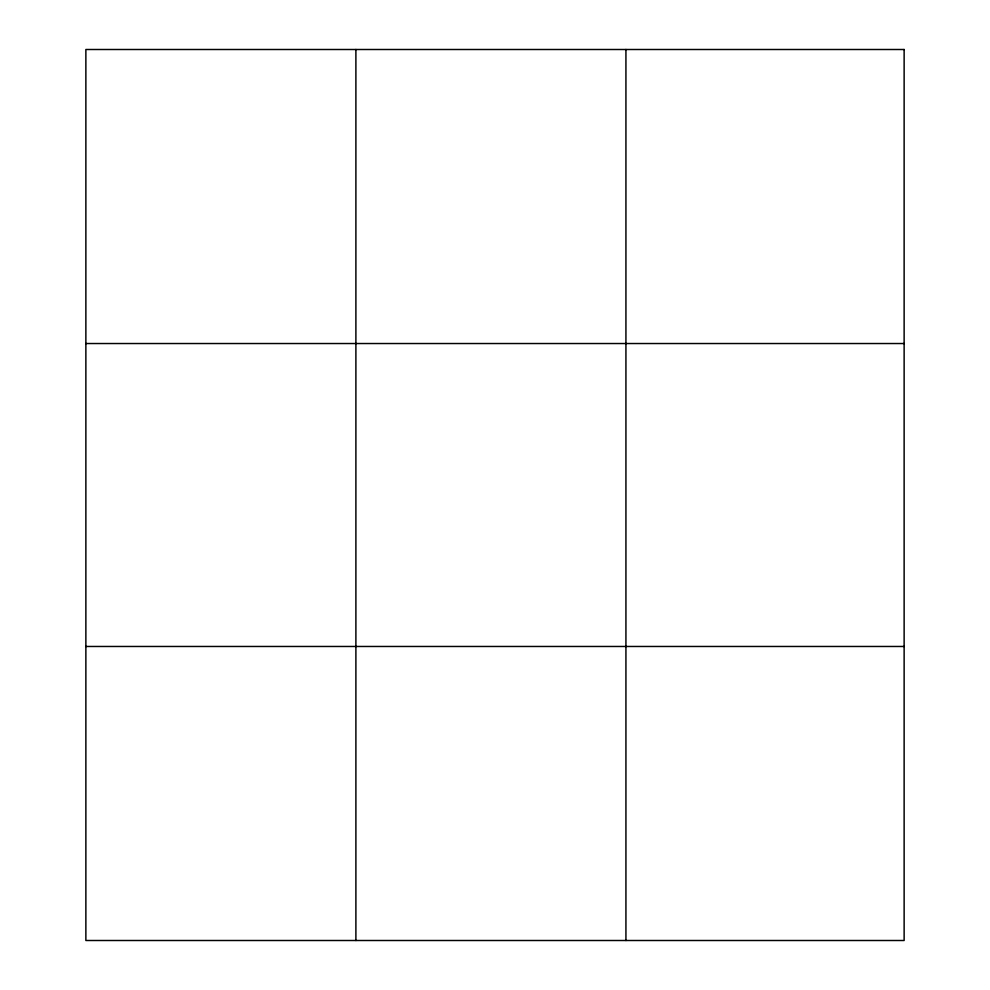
<?xml version="1.0" encoding="UTF-8"?>
<svg xmlns="http://www.w3.org/2000/svg" width="990" height="990" viewBox="0 0 990 990"><rect width="100%" height="100%" fill="white"/><g stroke="black" fill="none" stroke-linecap="round" stroke-linejoin="round"><path stroke-width="1.49" d="M355.893 940.5L355.893 49.5M625.928 940.5L625.928 49.5M85.87 343.53L904.13 343.53M85.87 646.47L904.13 646.47M904.13 49.5L904.13 940.5L85.87 940.5L85.87 49.5L904.13 49.5"/></g></svg>
